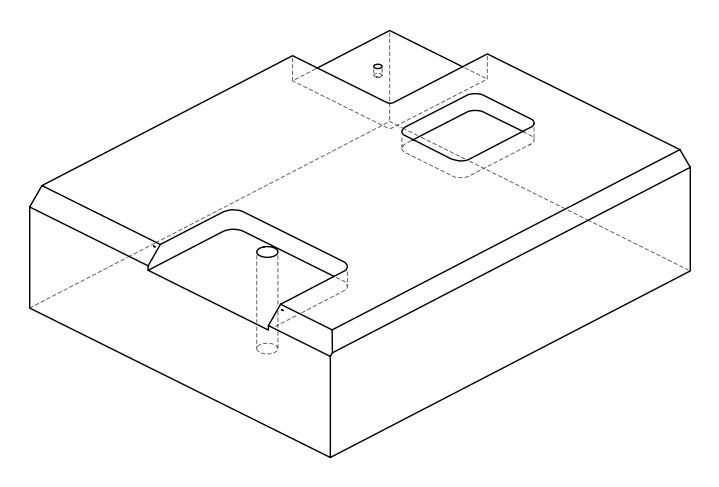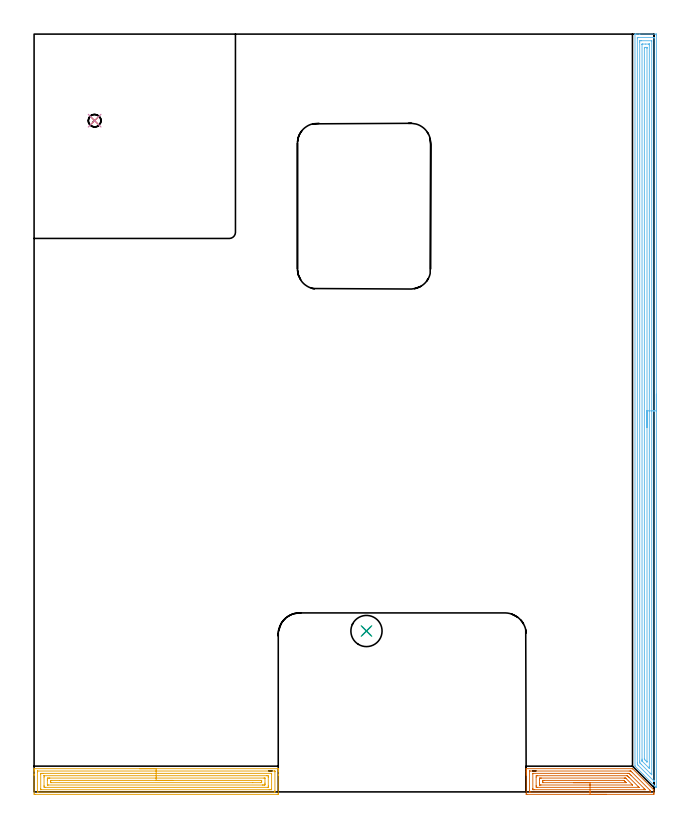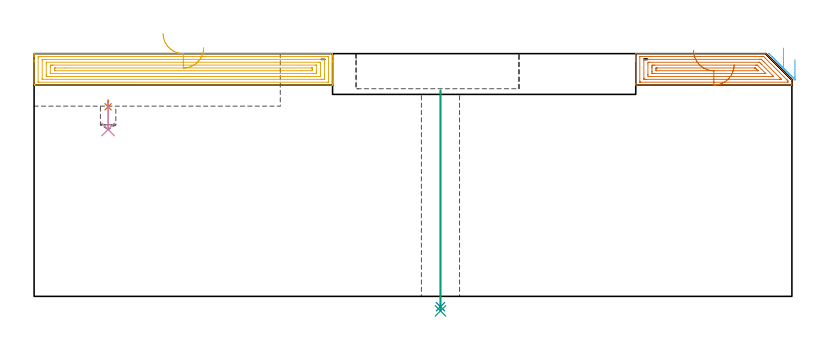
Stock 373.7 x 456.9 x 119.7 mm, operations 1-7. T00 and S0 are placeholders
(PLAN: 10 operations, 6 tool changes, 190.2 min)
(1 SPOT_DRILL | STEP1POCKET | NXT0321_9005460120000 | 0.03 min | 2796 mm3)
(2 DRILL_THROUGH_HOLE_FROM_SOLID_MATERIAL | STEP1HOLE | UGT0301_515 | 0.43 min | 13483 mm3)
(3 DRILL_TO_ENLARGE_THROUGH_HOLE | STEP1HOLE | UGT0301_256 | 0.44 min | 19681 mm3)
(4 DRILL_BLIND_HOLE_INTO_CENTER | STEP1POCKET | UGT0301_195 | 0.06 min | 474 mm3)
(5 AREA_MILL | FG_CHAMFER_SURFACE | UGT0205_001 | 7.32 min | 18556 mm3)
(6 AREA_MILL_1 | FG_CHAMFER_SURFACE_1 | UGT0205_001 | 18.17 min | 38007 mm3)
(7 AREA_MILL_2 | FG_CHAMFER_SURFACE_2 | UGT0205_001 | 3.7 min | 9227 mm3)
(8 MILL_CORNER_NOTCH_RECTANGULAR | CORNER_NOTCH_RECTANGULAR | NXT0201_008 | Follow Part, ap 1.5, ae 75% | 142.78 min | 384511 mm3)
(9 MILL_RECTANGULAR_POCKET | POCKET_RECTANGULAR_STRAIGHT | UGT0201_105 | Follow Part, ap 5.5, ae 75% | 4.4 min | 136672 mm3)
(10 MILL_SLOT | SLOT_PARTIAL_RECTANGULAR | UGT0201_105 | Follow Part, ap 5.5, ae 75% | 12.85 min | 315508 mm3)
(TOOL NXT0321_9005460120000 | NC Spot Drill, 142deg, 12mm, Carbide, Uncoated | D12 PA142 FL30 Z2)
(TOOL UGT0301_515 | Carbide Drill 12.0 mm | D12 PA118 FL101 Z2)
(TOOL UGT0301_256 | Twist Drill 18.8 mm | D18.8 PA118 FL135 Z2)
(TOOL UGT0301_195 | Twist Drill 7.6 mm | D7.6 PA118 FL73 Z2)
(TOOL UGT0205_001 | Chamfer Mill 20 x 3 x 45 deg. | D20 FL50 Z2)
(TOOL NXT0201_008 | ENDMILL 6mm [2P460-0600-NA 1630] | D6 FL26 Z6)
(TOOL UGT0201_105 | End Mill 22 mm | D22 FL25 Z2)
(OP 1 SPOT_DRILL)
G17 G21 G94 G90
T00 M6
G54
G17 G0 G90 X36.5 Y404.7 S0 M3
G43 Z129.7 H0
G94 G81 G98 Z93.473 F250. R96.8
G80
M5
M2
(OP 2 DRILL_THROUGH_HOLE_FROM_SOLID_MATERIAL)
G17 G21 G94 G90
T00 M6
G54
G17 G0 G90 X200.4 Y97. S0 M3
G43 Z129.7 H0
G94 G81 G98 Z-5.105 F250. R101.6
G80
M5
M2
(OP 3 DRILL_TO_ENLARGE_THROUGH_HOLE)
G17 G21 G94 G90
T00 M6
G54
G17 G0 G90 X200.4 Y97. S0 M3
G43 Z129.7 H0
G94 G73 G98 Z-7.148 F250. Q17.791 R101.6
G80
M5
M2
(OP 4 DRILL_BLIND_HOLE_INTO_CENTER)
G17 G21 G94 G90
T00 M6
G54
G17 G0 G90 X36.5 Y404.7 S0 M3
G43 Z129.7 H0
G94 G81 G98 Z82.3 F250. R95.8
G80
M5
M2
(OP 5 AREA_MILL)
G17 G21 G94 G90
T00 M6
G54
G17 G0 G90 X63.6 Y14. S1061 M3
G43 Z129.7 H0
G94 G1 X63.638 Z128.828 F250.
X63.752 Z127.963
X63.941 Z127.112
X64.203 Z126.28
X64.537 Z125.474
X64.94 Z124.7
X65.409 Z123.964
X65.94 Z123.272
X66.529 Z122.629
X67.172 Z122.039
X67.864 Z121.508
X68.6 Z121.04
X69.374 Z120.637
X70.18 Z120.303
X71.012 Z120.041
X71.864 Z119.852
X72.728 Z119.738
X73.6 Z119.7
X147.067
X147.19 Y13.997 Z119.688
X147.193 Y13.954 Z119.646
X147.2 Y13.636 Z119.335
Y13.032 Z118.731
Y12.499 Z118.194
Y10.447 Z116.144
Y9.821 Z115.515
X147.199 Y-0.891 Z104.805
X147.197 Y-1.468 Z104.229
X147.193 Y-1.491 Z104.206
X146.622 Y-1.5 Z104.2
X0.578
X0.292 Y-1.497 Z104.202
X0.01 Y-1.491 Z104.206
X0. Y-1.204 Z104.492
Y9.821 Z115.515
Y10.447 Z116.144
Y10.713 Z116.41
Y12.499 Z118.194
Y13.032 Z118.731
Y13.637 Z119.336
X0.007 Y13.954 Z119.646
X0.01 Y13.997 Z119.688
X0.133 Y14. Z119.7
X73.6
Y12.586 Z118.286
X144.841
X144.928 Y12.585 Z118.285
X145.101 Y12.58 Z118.28
X145.191 Y12.575 Z118.275
X145.195 Y12.55 Z118.25
X145.198 Y12.499 Z118.199
X145.2 Y12.139 Z117.839
X145.199 Y0.535 Z106.235
X145.19 Y0.001 Z105.701
X145.179 Y-0.079 Z105.621
X145.014 Y-0.084 Z105.616
X144.927 Y-0.085 Z105.615
X2.359 Y-0.086 Z105.614
X2.272 Y-0.085 Z105.615
X2.099 Y-0.08 Z105.62
X2.009 Y-0.075 Z105.625
X2.005 Y-0.05 Z105.65
X2.002 Y0.001 Z105.701
X2. Y0.361 Z106.061
X2.001 Y11.965 Z117.665
X2.01 Y12.499 Z118.199
X2.021 Y12.579 Z118.279
X2.186 Y12.584 Z118.284
X2.273 Y12.585 Z118.285
X73.6 Y12.586 Z118.286
Y11.171 Z116.871
X143.125
X143.165 Y11.17 Z116.87
X143.186 Y11.168 Z116.868
X143.19 Y11.166 Z116.866
X143.192 Y11.135 Z116.835
X143.198 Y10.854 Z116.554
X143.2 Y10.713 Z116.413
Y1.646 Z107.346
X143.198 Y1.506 Z107.206
X143.194 Y1.412 Z107.112
X143.19 Y1.341 Z107.041
X143.171 Y1.335 Z107.035
X143.06 Y1.333 Z107.033
X142.625 Y1.33 Z107.03
X142.169 Y1.329 Z107.029
X141.736 Y1.328 Z107.028
X4.075 Y1.329 Z107.029
X4.035 Y1.33 Z107.03
X4.014 Y1.332 Z107.032
X4.01 Y1.333 Z107.033
X4.008 Y1.365 Z107.065
X4.002 Y1.646 Z107.346
X4. Y1.787 Z107.487
Y10.854 Z116.554
X4.002 Y10.994 Z116.694
X4.006 Y11.088 Z116.788
X4.01 Y11.159 Z116.859
X4.029 Y11.165 Z116.865
X4.14 Y11.167 Z116.867
X4.575 Y11.17 Z116.87
X5.031 Y11.171 Z116.871
X5.464
X73.6
Y9.757 Z115.457
X140.388
X140.453 Y9.756 Z115.456
X141.19 Y9.738 Z115.438
X141.2 Y9.007 Z114.707
Y8.928 Z114.628
Y3.572 Z109.272
X141.193 Y2.765 Z108.465
X141.183 Y2.749 Z108.449
X141.163 Y2.746 Z108.446
X141.112 Y2.743 Z108.443
X6.812
X6.747 Y2.744 Z108.444
X6.01 Y2.762 Z108.462
X6. Y3.493 Z109.193
Y3.572 Z109.272
Y8.928 Z114.628
X6.007 Y9.735 Z115.435
X6.017 Y9.751 Z115.451
X6.037 Y9.754 Z115.454
X6.088 Y9.757 Z115.457
X73.6
Y8.343 Z114.043
X138.607
X139.192 Y8.342 Z114.042
X139.194 Y8.34 Z114.04
X139.198 Y8.335 Z114.035
X139.2 Y5.357 Z111.057
X139.199 Y4.764 Z110.464
X139.195 Y4.465 Z110.165
X139.19 Y4.174 Z109.874
X138.907 Y4.164 Z109.864
X138.607 Y4.16 Z109.86
X138.023 Y4.157 Z109.857
X137.717
X8.593
X8.008 Y4.158 Z109.858
X8.006 Y4.16 Z109.86
X8.002 Y4.164 Z109.864
X8. Y7.143 Z112.843
X8.001 Y7.736 Z113.436
X8.005 Y8.035 Z113.735
X8.01 Y8.326 Z114.026
X8.293 Y8.336 Z114.036
X8.593 Y8.34 Z114.04
X9.177 Y8.343 Z114.043
X9.483
X73.6
Y6.929 Z112.629
X136.826 Y6.928 Z112.628
X137.041 Y6.927 Z112.627
X137.16 Y6.924 Z112.624
X137.184 Y6.922 Z112.622
X137.19 Y6.91 Z112.61
X137.194 Y6.888 Z112.588
X137.199 Y6.769 Z112.469
X137.2 Y6.25 Z111.95
Y5.876 Z111.576
X137.198 Y5.75 Z111.45
X137.194 Y5.651 Z111.351
X137.19 Y5.588 Z111.288
X137.162 Y5.578 Z111.278
X136.826 Y5.574 Z111.274
X136.612 Y5.572 Z111.272
X131.826 Y5.571 Z111.271
X10.374 Y5.572 Z111.272
X10.159 Y5.573 Z111.273
X10.04 Y5.576 Z111.276
X10.016 Y5.578 Z111.278
X10.01 Y5.59 Z111.29
X10.006 Y5.612 Z111.312
X10.001 Y5.731 Z111.431
X10. Y6.25 Z111.95
Y6.624 Z112.324
X10.002 Y6.75 Z112.45
X10.006 Y6.849 Z112.549
X10.01 Y6.912 Z112.612
X10.038 Y6.922 Z112.622
X10.374 Y6.926 Z112.626
X10.588 Y6.928 Z112.628
X15.36 Y6.929 Z112.629
X73.6
X74.472 Z112.667
X75.337 Z112.781
X76.188 Z112.97
X77.02 Z113.232
X77.826 Z113.566
X78.6 Z113.969
X79.336 Z114.437
X80.028 Z114.968
X80.671 Z115.558
X81.26 Z116.201
X81.792 Z116.893
X82.26 Z117.629
X82.663 Z118.403
X82.997 Z119.209
X83.259 Z120.041
X83.448 Z120.892
X83.562 Z121.757
X83.6 Z122.629
G0 Z129.7
M5
M2
(OP 6 AREA_MILL_1)
G17 G21 G94 G90
T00 M6
G54
G17 G0 G90 X375.2 Y239.75 S1061 M3
G43 Z129.7 H0
Z116.8
G94 G1 Y239.712 Z115.928 F250.
Y239.598 Z115.063
Y239.409 Z114.212
Y239.147 Z113.38
Y238.813 Z112.574
Y238.41 Z111.8
Y237.942 Z111.064
Y237.41 Z110.372
Y236.821 Z109.729
Y236.178 Z109.14
Y235.486 Z108.608
Y234.75 Z108.14
Y233.976 Z107.737
Y233.17 Z107.403
Y232.338 Z107.141
Y231.486 Z106.952
Y230.622 Z106.838
Y229.75 Z106.8
X375.199 Y2.735 Z106.801
X375.196 Y2.696
X375.189 Y2.611 Z106.803
X375.137 Y2.661 Z106.857
X375.024 Y2.775 Z106.974
X374.863 Y2.935 Z107.132
X374.709 Y3.09 Z107.289
X374.577 Y3.222 Z107.42
X374.426 Y3.371 Z107.569
X374.282 Y3.517 Z107.715
X374.131 Y3.668 Z107.867
X373.99 Y3.808 Z108.006
X373.855 Y3.944 Z108.142
X373.684 Y4.115 Z108.314
X367.45 Y10.349 Z114.549
X362.43 Y15.369 Z119.567
X362.305 Y15.497 Z119.691
X362.3 Y15.732 Z119.7
Y456.725
X362.302 Y456.89 Z119.689
X362.429 Y456.897 Z119.563
X362.564 Y456.9 Z119.436
X362.827 Z119.172
X363.51 Z118.484
X364.725 Z117.272
X365.257 Z116.737
X374.863 Z107.134
X375.133 Y456.896 Z106.865
X375.192 Y456.89 Z106.805
X375.199 Y456.828 Z106.799
X375.2 Y456.278 Z106.8
Y229.75
X373.786 Z108.214
X373.785 Y6.796 Z108.215
X373.784 Y6.595 Z108.216
X373.781 Y6.497 Z108.219
X373.779 Y6.485 Z108.221
X373.771 Y6.49 Z108.229
X373.739 Y6.517 Z108.261
X373.454 Y6.796 Z108.546
X364.384 Y15.866 Z117.616
X364.009 Y16.244 Z117.991
X363.82 Y16.438 Z118.18
X363.727 Y16.534 Z118.273
X363.721 Y16.626 Z118.279
X363.716 Y17.309 Z118.284
X363.715 Y17.519 Z118.285
Y454.491
X363.717 Y454.834 Z118.283
X363.719 Y454.875 Z118.281
X363.72 Y454.888 Z118.28
X363.745 Y454.891 Z118.255
X363.851 Y454.897 Z118.149
X363.985 Y454.899 Z118.015
X373.591 Y454.9 Z108.409
X373.74 Y454.897 Z108.26
X373.771 Y454.893 Z108.229
X373.779 Y454.889 Z108.221
X373.781 Y454.879 Z108.219
X373.784 Y454.845 Z108.216
X373.786 Y454.7 Z108.214
Y454.491
Y229.75
X372.372 Z109.628
X372.371 Y11.133 Z109.629
X372.366 Y10.37 Z109.634
X372.365 Y10.36 Z109.635
X372.337 Y10.37 Z109.663
X372.243 Y10.46 Z109.757
X371.435 Y11.264 Z110.565
X366.073 Y16.626 Z115.927
X365.257 Y17.446 Z116.743
X365.189 Y17.519 Z116.811
X365.135 Y17.59 Z116.865
X365.133 Y17.646 Z116.867
X365.129 Y18.413 Z116.871
Y18.544
X365.128 Y451.942 Z116.872
X365.13 Y452.704 Z116.87
X365.132 Y452.832 Z116.868
X365.135 Y452.876 Z116.865
X365.141 Y452.89 Z116.859
X365.162 Y452.893 Z116.838
X365.257 Y452.896 Z116.743
X365.939 Y452.9 Z116.061
X366.13 Z115.87
X372.243 Y452.899 Z109.757
X372.307 Y452.896 Z109.693
X372.357 Y452.891 Z109.643
X372.365 Y452.888 Z109.635
X372.367 Y452.872 Z109.633
X372.37 Y452.835 Z109.63
X372.371 Y452.704 Z109.629
X372.372 Y452.573 Z109.628
Y229.75
X370.957 Z111.043
Y15.261
X370.956 Y14.838 Z111.044
X370.954 Y14.371 Z111.046
X370.951 Y14.228 Z111.049
X370.679 Y14.482 Z111.321
X370.497 Y14.655 Z111.503
X370.31 Y14.838 Z111.69
X366.736 Y18.413 Z115.264
X366.645 Y18.508 Z115.355
X366.574 Y18.587 Z115.426
X366.549 Y18.624 Z115.451
X366.548 Y18.649 Z115.452
X366.544 Y18.883 Z115.456
X366.543 Y19.306 Z115.457
Y19.778
Y450.652
X366.546 Y450.777 Z115.454
X366.55 Y450.86 Z115.45
X366.554 Y450.89 Z115.446
X367.02 Y450.9 Z114.98
X368.75 Z113.25
X370.513 Z111.487
X370.919 Y450.89 Z111.081
X370.951 Y450.879 Z111.049
X370.954 Y450.849 Z111.046
X370.956 Y450.803 Z111.044
X370.957 Y450.758 Z111.043
Y450.445
Y229.75
X369.543 Z112.457
X369.542 Y18.413 Z112.458
X369.538 Y18.105 Z112.462
X369.537 Y18.08 Z112.463
X369.522 Y18.088 Z112.478
X369.479 Y18.124 Z112.521
X369.438 Y18.162 Z112.562
X369.185 Y18.413 Z112.815
X368.75 Y18.848 Z113.25
X368.292 Y19.306 Z113.708
X368.135 Y19.466 Z113.865
X368.009 Y19.597 Z113.991
X367.971 Y19.639 Z114.029
X367.964 Y19.664 Z114.036
X367.962 Y19.713 Z114.038
X367.957 Y20.118 Z114.043
Y20.2
Y448.236
X367.959 Y448.642 Z114.041
X367.962 Y448.844 Z114.038
X367.964 Y448.886 Z114.036
X368.009 Y448.891 Z113.991
X368.104 Y448.897 Z113.896
X368.75 Y448.9 Z113.25
X368.975 Z113.025
X369.463 Y448.897 Z112.537
X369.518 Y448.893 Z112.482
X369.533 Y448.89 Z112.467
X369.536 Y448.881 Z112.464
X369.539 Y448.841 Z112.461
X369.542 Y448.667 Z112.458
X369.543 Y448.318 Z112.457
Y229.75
Y228.878 Z112.495
Y228.014 Z112.609
Y227.162 Z112.798
Y226.33 Z113.06
Y225.524 Z113.394
Y224.75 Z113.797
Y224.014 Z114.265
Y223.322 Z114.796
Y222.679 Z115.386
Y222.09 Z116.029
Y221.558 Z116.721
Y221.09 Z117.457
Y220.687 Z118.231
Y220.353 Z119.037
Y220.091 Z119.869
Y219.902 Z120.72
Y219.788 Z121.585
Y219.75 Z122.457
G0 Z129.7
M5
M2
(OP 7 AREA_MILL_2)
G17 G21 G94 G90
T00 M6
G54
G17 G0 G90 X345.2 Y-1.5 S1061 M3
G43 Z129.7 H0
Z114.2
G94 G1 X345.162 Z113.328 F250.
X345.048 Z112.464
X344.859 Z111.612
X344.597 Z110.78
X344.263 Z109.974
X343.86 Z109.2
X343.392 Z108.464
X342.86 Z107.772
X342.271 Z107.129
X341.628 Z106.54
X340.936 Z106.009
X340.2 Z105.54
X339.426 Z105.137
X338.62 Z104.803
X337.788 Z104.541
X336.937 Z104.352
X336.072 Z104.238
X335.2 Z104.2
X297.297 Y-1.499 Z104.201
X296.707 Y-1.491 Z104.206
X296.704 Y-1.485 Z104.212
X296.7 Y-0.891 Z104.806
Y10.116 Z115.811
Y10.713 Z116.407
Y11.304 Z117.001
Y11.606 Z117.302
Y12.197 Z117.893
Y12.499 Z118.194
Y13.103 Z118.802
Y13.588 Z119.287
X296.702 Y13.946 Z119.637
X296.704 Y13.972 Z119.663
X296.709 Y13.997 Z119.688
X296.851 Y14. Z119.7
X360.617
X360.795 Y13.997 Z119.689
X360.906 Y13.895 Z119.593
X373.7 Y1.1 Z106.798
Y-0.287 Z105.412
Y-0.891 Z104.804
Y-1.193 Z104.503
X373.698 Y-1.491 Z104.205
X373.549 Y-1.5 Z104.2
X335.2
Y-0.086 Z105.614
X299.081 Y-0.085 Z105.615
X298.994
X298.82 Y-0.082 Z105.618
X298.713 Y-0.079 Z105.621
X298.709 Y-0.052 Z105.648
X298.705 Y0.001 Z105.701
X298.701 Y0.382 Z106.082
Y12.499 Z118.199
X298.703 Y12.546 Z118.246
X298.706 Y12.569 Z118.269
X298.708 Y12.576 Z118.276
X298.734 Y12.579 Z118.279
X298.907 Y12.584 Z118.284
X298.994 Y12.585 Z118.285
X358.834 Y12.586 Z118.286
X359.641 Y12.584 Z118.284
X359.726 Y12.581 Z118.281
X359.75 Y12.579 Z118.279
X359.781 Y12.557 Z118.257
X359.845 Y12.499 Z118.199
X360.617 Y11.733 Z117.433
X360.744 Y11.606 Z117.306
X371.319 Y1.031 Z106.731
X371.455 Y0.894 Z106.594
X371.589 Y0.754 Z106.454
X371.676 Y0.662 Z106.362
X371.69 Y0.607 Z106.307
X371.696 Y0.517 Z106.217
X371.699 Y0.001 Z105.701
X371.697 Y-0.046 Z105.654
X371.694 Y-0.069 Z105.631
X371.692 Y-0.076 Z105.624
X371.666 Y-0.079 Z105.621
X371.493 Y-0.084 Z105.616
X371.406 Y-0.085 Z105.615
X335.2 Y-0.086 Z105.614
Y1.328 Z107.028
X301.756 Y1.329 Z107.029
X301.321 Y1.33 Z107.03
X300.864 Y1.333 Z107.033
X300.721 Y1.335 Z107.035
X300.708 Y1.622 Z107.322
X300.703 Y1.787 Z107.487
X300.701 Y1.95 Z107.65
Y10.877 Z116.577
X300.705 Y11.042 Z116.742
X300.71 Y11.15 Z116.85
X300.715 Y11.166 Z116.866
X300.723 Y11.168 Z116.868
X300.75 Y11.17 Z116.87
X300.864 Y11.171 Z116.871
X357.942
X358.378 Y11.17 Z116.87
X358.605 Y11.167 Z116.867
X358.714 Y11.164 Z116.864
X358.834 Y11.058 Z116.758
X359.185 Y10.713 Z116.413
X359.726 Y10.175 Z115.875
X360.08 Y9.821 Z115.521
X367.752 Y2.148 Z107.848
X368.11 Y1.787 Z107.487
X368.469 Y1.42 Z107.12
X368.548 Y1.335 Z107.035
X368.484 Y1.333 Z107.033
X368.362 Y1.33 Z107.03
X368.209 Y1.329 Z107.029
X367.752
X335.2 Y1.328 Z107.028
Y2.743 Z108.443
X303.476
X302.72 Y2.75 Z108.45
X302.701 Y3.519 Z109.219
X302.7 Y3.572 Z109.272
X302.701 Y8.928 Z114.628
X302.718 Y9.75 Z115.45
X303.54 Y9.757 Z115.457
X303.603
X357.114
X357.528 Y9.755 Z115.455
X357.631 Y9.753 Z115.453
X357.678 Y9.75 Z115.45
X357.74 Y9.699 Z115.399
X357.942 Y9.506 Z115.206
X358.523 Y8.928 Z114.628
X358.834 Y8.618 Z114.318
X364.185 Y3.266 Z108.966
X364.592 Y2.852 Z108.552
X364.686 Y2.754 Z108.454
X364.688 Y2.749 Z108.449
X364.677 Y2.747 Z108.447
X364.633 Y2.744 Z108.444
X364.544 Y2.743 Z108.443
X335.2
Y4.157 Z109.857
X305.631
X305.323 Y4.158 Z109.858
X304.734 Y4.161 Z109.861
X304.719 Y4.163 Z109.863
X304.707 Y4.188 Z109.888
X304.703 Y4.465 Z110.165
X304.7 Y5.088 Z110.788
Y5.357 Z111.057
Y6.874 Z112.574
Y7.143 Z112.843
X304.702 Y7.764 Z113.464
X304.709 Y8.035 Z113.735
X304.718 Y8.336 Z114.036
X305.019 Y8.34 Z114.04
X305.323 Y8.342 Z114.042
X305.908 Y8.343 Z114.043
X355.851 Y8.342 Z114.042
X356.158 Y8.34 Z114.04
X356.465 Y8.336 Z114.036
X356.658 Y8.332 Z114.032
X356.759 Y8.235 Z113.935
X356.965 Y8.035 Z113.735
X360.617 Y4.384 Z110.084
X360.746 Y4.252 Z109.952
X360.807 Y4.185 Z109.885
X360.826 Y4.162 Z109.862
X360.817 Y4.161 Z109.861
X360.763 Y4.159 Z109.859
X360.617 Y4.158 Z109.858
X335.2 Y4.157 Z109.857
Y5.571 Z111.271
X306.893
X306.755 Y5.573 Z111.273
X306.721 Y5.575 Z111.275
X306.711 Y5.578 Z111.278
X306.708 Y5.585 Z111.285
X306.704 Y5.616 Z111.316
X306.701 Y5.764 Z111.464
X306.7 Y6.25 Z111.95
X306.701 Y6.657 Z112.357
X306.704 Y6.793 Z112.493
X306.71 Y6.901 Z112.601
X306.714 Y6.923 Z112.623
X306.727 Y6.924 Z112.624
X306.768 Y6.926 Z112.626
X307.107 Y6.928 Z112.628
X307.321 Y6.929 Z112.629
X355.266 Y6.928 Z112.628
X355.482 Y6.927 Z112.627
X355.564 Y6.924 Z112.624
X355.603 Y6.922 Z112.622
X355.638 Y6.903 Z112.603
X355.721 Y6.823 Z112.523
X356.013 Y6.538 Z112.238
X356.447 Y6.105 Z111.805
X356.734 Y5.814 Z111.514
X356.923 Y5.618 Z111.318
X356.962 Y5.575 Z111.275
X356.96 Y5.574 Z111.274
X356.933 Y5.573 Z111.273
X356.836 Y5.572 Z111.272
X335.2 Y5.571 Z111.271
X334.328 Z111.309
X333.464 Z111.423
X332.612 Z111.612
X331.78 Z111.874
X330.974 Z112.208
X330.2 Z112.611
X329.464 Z113.08
X328.772 Z113.611
X328.129 Z114.2
X327.54 Z114.843
X327.008 Z115.535
X326.54 Z116.271
X326.137 Z117.045
X325.803 Z117.851
X325.541 Z118.683
X325.352 Z119.535
X325.238 Z120.4
X325.2 Z121.271
G0 Z129.7
M5
M2
